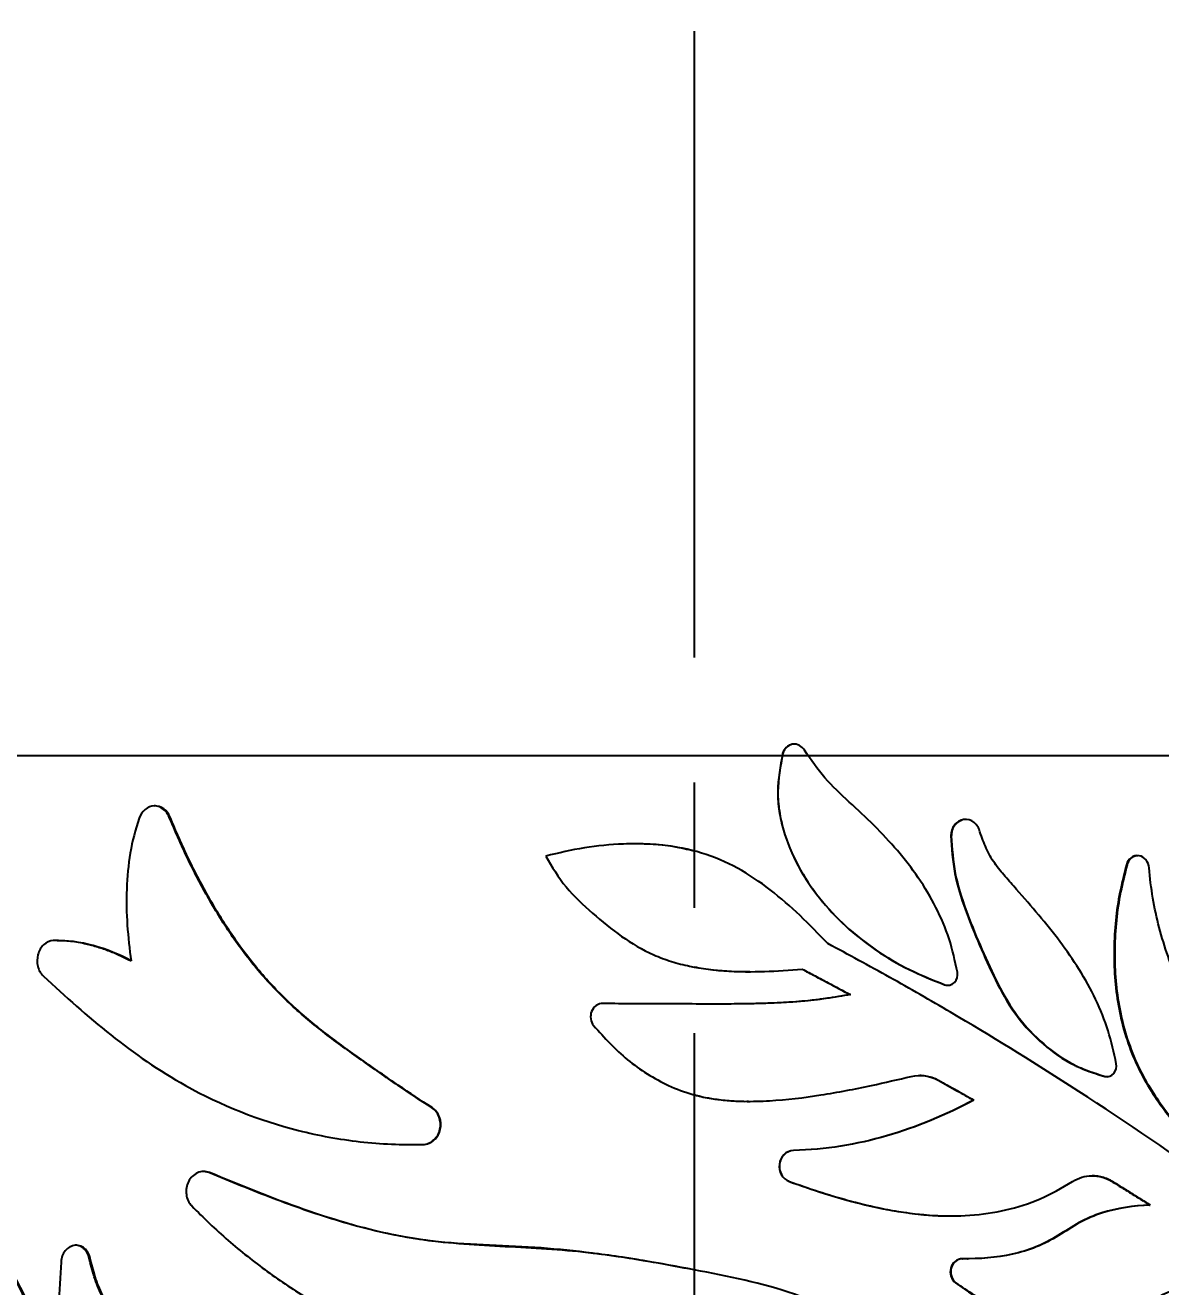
# Model space of a CAD drawing. Header units: millimetres. Extents: x -54 to 586, y 8 to 412.
# Drawn here: x 63.84 to 86.87, y 200.6 to 226.18 of the extents above; entities that cross this region are included whole.
import ezdxf

# ---------------------------------------------------------------- set-up
doc = ezdxf.new("R2010")
doc.units = ezdxf.units.MM
doc.linetypes.add('CENTERX2', pattern=[20.32, 12.7, -2.54, 2.54, -2.54])
doc.layers.add('CENTERLINE', color=4, linetype='CENTERX2')
doc.layers.add('DIMENSIONS', color=2, linetype='Continuous')
doc.layers.add('OUTLINE', color=7, linetype='Continuous', lineweight=25)
doc.styles.add('SLDTEXTSTYLE0', font='TXT', dxfattribs={"width": 0.75})
doc.dimstyles.new('SLDDIMSTYLE0', dxfattribs={"dimtxt": 3.5, "dimasz": 2, "dimexe": 0, "dimexo": 0.0625, "dimgap": 0.875, "dimtad": 1, "dimrnd": 1e-09, "dimzin": 12, "dimdsep": 46, "dimtxsty": 'SLDTEXTSTYLE0', "dimsah": 1, "dimcen": 0.09, "dimadec": 0, "dimazin": 3, "dimtfac": 1, "dimtofl": 0, "dimtmove": 0, "dimatfit": 3, "dimfxl": 0, "dimfrac": 2, "dimtolj": 1, "dimtzin": 12, "dimarcsym": 0})

# ---------------------------------------------------------------- blocks, each defined once
blk = doc.blocks.new('_D_16')
at = {"layer": 'DIMENSIONS'}
for p, q in [((45.91, 212.319), (45.91, 213.376)), ((108.91, 212.319), (108.91, 213.376)), ((45.91, 211.376), (108.91, 211.376)), ((108.91, 211.376), (128.949, 211.376))]:
    blk.add_line(p, q, dxfattribs=at)
for points in [[(45.91, 211.376), (47.91, 210.876), (47.91, 211.876)], [(108.91, 211.376), (106.91, 211.876), (106.91, 210.876)]]:
    blk.add_solid(points, dxfattribs=at)
at = {"layer": 'DIMENSIONS', "char_height": 3.5, "attachment_point": 1, "style": 'SLDTEXTSTYLE0'}
for s, insert in [('%%c', (118.498, 215.888)), ('63', (123.776, 215.941))]:
    blk.add_mtext(s, dxfattribs=dict(at, insert=insert))

msp = doc.modelspace()

# ---------------------------------------------------------------- linework, layer by layer
at = {"layer": 'CENTERLINE'}
msp.add_line((77.40982, 388.62415), (77.40982, 149.81949), dxfattribs=at)
at = {"layer": 'OUTLINE'}
for p, q in [((79.20101, 211.41242), (79.20385, 211.41242)), ((82.61431, 209.74841), (82.62257, 209.74841)), ((86.1748, 209.16008), (86.1887, 209.16008)), ((65.98903, 207.20793), (65.97094, 207.20793)), ((82.48439, 206.72489), (82.49243, 206.72489)), ((82.49243, 206.72489), (82.55366, 206.71409)), ((80.57224, 206.52515), (80.57725, 206.52515)), ((77.92724, 206.33466), (77.92807, 206.33466)), ((81.99038, 204.88811), (81.98213, 204.88811)), ((85.73497, 204.86551), (85.74813, 204.86551)), ((85.74813, 204.86551), (85.80021, 204.863)), ((83.07178, 204.38717), (83.08072, 204.38717)), ((67.56387, 202.9167), (67.46223, 202.93873)), ((85.49486, 202.85384), (85.48196, 202.85384)), ((79.33559, 202.73655), (79.33862, 202.73655)), ((86.64303, 202.25967), (86.65754, 202.25967)), ((65.16236, 201.14452), (65.14315, 201.14452)), ((82.84844, 201.16974), (82.85697, 201.16974)), ((82.94994, 201.16926), (82.95888, 201.16926)), ((82.70634, 200.68098), (82.71464, 200.68098))]:
    msp.add_line(p, q, dxfattribs=at)
for points, knots in [([(79.6439, 211.47915), (79.61925, 211.52121), (79.58376, 211.55632), (79.49864, 211.60071), (79.44821, 211.60935), (79.35312, 211.59399), (79.30807, 211.57018), (79.239, 211.50255), (79.21439, 211.45935), (79.20101, 211.41243)], [0, 0, 0, 0, 0.25, 0.25, 0.5, 0.5, 0.75, 0.75, 1, 1, 1, 1]), ([(79.4391, 211.60366), (79.43742, 211.60395), (79.41085, 211.60847), (79.35792, 211.592), (79.29065, 211.5548), (79.23434, 211.49281), (79.21435, 211.44009), (79.20385, 211.41242)], [0, 0, 0, 0, 0.01573531, 0.24893886, 0.48296829, 0.72862888, 1, 1, 1, 1]), ([(79.20101, 211.41243), (79.15378, 211.15515), (79.1065, 210.89788), (79.10114, 210.5071), (79.11146, 210.37484), (79.15155, 210.11426), (79.18088, 209.98703), (79.28969, 209.61215), (79.38958, 209.37065), (79.63885, 208.9062), (79.78433, 208.69011), (80.10789, 208.28327), (80.28678, 208.09181), (80.67341, 207.7371), (80.87817, 207.57626), (81.30734, 207.28321), (81.53212, 207.14999), (82.0005, 206.91806), (82.24261, 206.82142), (82.48439, 206.72489)], [0, 0, 0, 0, 0.125, 0.125, 0.1875, 0.1875, 0.25, 0.25, 0.375, 0.375, 0.5, 0.5, 0.625, 0.625, 0.75, 0.75, 0.875, 0.875, 1, 1, 1, 1]), ([(79.20385, 211.41243), (79.15652, 211.15501), (79.10913, 210.89759), (79.10385, 210.50658), (79.11422, 210.37423), (79.15446, 210.11352), (79.18389, 209.98622), (79.29303, 209.61118), (79.39322, 209.36953), (79.64307, 208.9051), (79.78886, 208.68904), (80.11306, 208.28227), (80.29232, 208.09083), (80.67951, 207.73634), (80.88454, 207.5756), (81.31427, 207.28275), (81.53936, 207.1496), (82.00816, 206.9179), (82.25045, 206.82135), (82.49243, 206.72489)], [0, 0, 0, 0, 0.125, 0.125, 0.1875, 0.1875, 0.25, 0.25, 0.375, 0.375, 0.5, 0.5, 0.625, 0.625, 0.75, 0.75, 0.875, 0.875, 1, 1, 1, 1]), ([(82.74613, 206.97811), (82.6977, 207.20672), (82.64912, 207.43526), (82.50691, 207.87522), (82.41512, 208.08734), (82.20429, 208.50124), (82.08333, 208.70377), (81.82049, 209.08712), (81.67847, 209.26949), (81.22882, 209.79601), (80.89524, 210.11755), (80.38016, 210.58758), (80.2097, 210.74543), (79.91004, 211.09751), (79.77704, 211.28838), (79.6439, 211.47915)], [0, 0, 0, 0, 0.125, 0.125, 0.25, 0.25, 0.375, 0.375, 0.5, 0.5, 0.75, 0.75, 0.875, 0.875, 1, 1, 1, 1]), ([(66.77541, 210.1269), (66.74791, 210.19351), (66.70395, 210.25145), (66.59268, 210.33232), (66.5241, 210.35467), (66.38912, 210.34951), (66.32235, 210.32218), (66.21576, 210.23288), (66.1754, 210.17217), (66.15083, 210.10411)], [0, 0, 0, 0, 0.25, 0.25, 0.5, 0.5, 0.75, 0.75, 1, 1, 1, 1]), ([(66.75853, 210.1269), (66.73819, 210.16598), (66.69745, 210.24424), (66.59628, 210.32042), (66.50827, 210.35533), (66.46027, 210.34961), (66.45095, 210.34849)], [0, 0, 0, 0, 0.31603411, 0.63286398, 0.92868402, 1, 1, 1, 1]), ([(66.15083, 210.10411), (65.98834, 209.64409), (65.91467, 209.15583), (65.8788, 208.17709), (65.91606, 207.68983), (65.98903, 207.20793)], [0, 0, 0, 0, 0.5, 0.5, 1, 1, 1, 1]), ([(71.3969, 204.68688), (71.14584, 204.8579), (70.89777, 205.03166), (70.40356, 205.37974), (70.15913, 205.55617), (69.68337, 205.92361), (69.45219, 206.11481), (69.01096, 206.52235), (68.80123, 206.73909), (68.40545, 207.20161), (68.21883, 207.44671), (67.8727, 207.94898), (67.71194, 208.20767), (67.40926, 208.73683), (67.26723, 209.00722), (67.00197, 209.56003), (66.88009, 209.84331), (66.75853, 210.1269)], [0, 0, 0, 0, 0.125, 0.125, 0.25, 0.25, 0.375, 0.375, 0.5, 0.5, 0.625, 0.625, 0.75, 0.75, 0.875, 0.875, 1, 1, 1, 1]), ([(71.41125, 204.68356), (71.16025, 204.85474), (70.91228, 205.0287), (70.41823, 205.37716), (70.17387, 205.55374), (69.69823, 205.92147), (69.4671, 206.11279), (69.026, 206.52058), (68.81634, 206.73745), (68.42076, 207.20024), (68.23426, 207.44549), (67.8884, 207.94804), (67.72778, 208.20685), (67.4254, 208.73627), (67.28351, 209.00679), (67.01855, 209.55982), (66.89682, 209.84321), (66.77541, 210.1269)], [0, 0, 0, 0, 0.125, 0.125, 0.25, 0.25, 0.375, 0.375, 0.5, 0.5, 0.625, 0.625, 0.75, 0.75, 0.875, 0.875, 1, 1, 1, 1]), ([(83.20143, 209.82542), (83.1841, 209.90012), (83.14457, 209.96835), (83.02605, 210.06273), (82.94883, 210.08547), (82.79971, 210.06439), (82.73124, 210.02125), (82.63943, 209.90147), (82.61536, 209.82516), (82.61431, 209.74841)], [0, 0, 0, 0, 0.25, 0.25, 0.5, 0.5, 0.75, 0.75, 1, 1, 1, 1]), ([(82.92048, 210.07425), (82.91228, 210.07526), (82.87353, 210.08), (82.80446, 210.05555), (82.72444, 210.0035), (82.662, 209.92231), (82.62825, 209.83301), (82.62419, 209.77263), (82.62257, 209.74841)], [0, 0, 0, 0, 0.05070339, 0.23951655, 0.43069674, 0.63377166, 0.85312115, 1, 1, 1, 1]), ([(85.96758, 205.1243), (85.91971, 205.34984), (85.87167, 205.5753), (85.7344, 206.01164), (85.64731, 206.22329), (85.44946, 206.63824), (85.33766, 206.84069), (85.09459, 207.22928), (84.96327, 207.41683), (84.55003, 207.9663), (84.24799, 208.31363), (83.86925, 208.74687), (83.79307, 208.83321), (83.64162, 209.00663), (83.56799, 209.09494), (83.43622, 209.28329), (83.38039, 209.38504), (83.28426, 209.60025), (83.24282, 209.71282), (83.20143, 209.82542)], [0, 0, 0, 0, 0.125, 0.125, 0.25, 0.25, 0.375, 0.375, 0.5, 0.5, 0.75, 0.75, 0.8125, 0.8125, 0.875, 0.875, 0.9375, 0.9375, 1, 1, 1, 1]), ([(80.11757, 207.55929), (79.93271, 207.75136), (79.74777, 207.9434), (79.36186, 208.31027), (79.16133, 208.48558), (78.5268, 208.97623), (78.0706, 209.24172), (77.30066, 209.47399), (77.0371, 209.52464), (76.50886, 209.58192), (76.24176, 209.58894), (75.70658, 209.56847), (75.44157, 209.54234), (74.91675, 209.45785), (74.6573, 209.39702), (74.39811, 209.33584)], [0, 0, 0, 0, 0.125, 0.125, 0.25, 0.25, 0.5, 0.5, 0.625, 0.625, 0.75, 0.75, 0.875, 0.875, 1, 1, 1, 1]), ([(77.40393, 209.43592), (77.26943, 209.46773), (76.97727, 209.53684), (76.51741, 209.58234), (76.19514, 209.58121), (76.03466, 209.58065)], [0, 0, 0, 0, 0.29987862, 0.65137837, 1, 1, 1, 1]), ([(82.61431, 209.74841), (82.62949, 209.4911), (82.64575, 209.23401), (82.74413, 208.73315), (82.82189, 208.48851), (82.99597, 208.00299), (83.09346, 207.76429), (83.29788, 207.29179), (83.40375, 207.05719), (83.63164, 206.59533), (83.75887, 206.36958), (84.05384, 205.95357), (84.22281, 205.76197), (84.60253, 205.41601), (84.8052, 205.26354), (85.13822, 205.0817), (85.25563, 205.03034), (85.49354, 204.94165), (85.61435, 204.90361), (85.73497, 204.86551)], [0, 0, 0, 0, 0.125, 0.125, 0.25, 0.25, 0.375, 0.375, 0.5, 0.5, 0.625, 0.625, 0.75, 0.75, 0.875, 0.875, 0.9375, 0.9375, 1, 1, 1, 1]), ([(82.62257, 209.74841), (82.63778, 209.49097), (82.65408, 209.23373), (82.75272, 208.73267), (82.83065, 208.48794), (83.00511, 208.00225), (83.1028, 207.76349), (83.30763, 207.29087), (83.4137, 207.0562), (83.64207, 206.59426), (83.76956, 206.36854), (84.0651, 205.95266), (84.2344, 205.76112), (84.61467, 205.41542), (84.81759, 205.26309), (85.15094, 205.08146), (85.26845, 205.03017), (85.50654, 204.94158), (85.62743, 204.90358), (85.74813, 204.86551)], [0, 0, 0, 0, 0.125, 0.125, 0.25, 0.25, 0.375, 0.375, 0.5, 0.5, 0.625, 0.625, 0.75, 0.75, 0.875, 0.875, 0.9375, 0.9375, 1, 1, 1, 1]), ([(74.39811, 209.33584), (74.52481, 209.11811), (74.65202, 208.90078), (74.96865, 208.51516), (75.15591, 208.3439), (75.72491, 207.84487), (76.12092, 207.53694), (76.70309, 207.28209), (76.82448, 207.23697), (77.06847, 207.16063), (77.19152, 207.12902), (77.56334, 207.05089), (77.81471, 207.0205), (78.32206, 206.98854), (78.57849, 206.98704), (79.08834, 207.00388), (79.34262, 207.02301), (79.59673, 207.04224)], [0, 0, 0, 0, 0.125, 0.125, 0.25, 0.25, 0.5, 0.5, 0.5625, 0.5625, 0.625, 0.625, 0.75, 0.75, 0.875, 0.875, 1, 1, 1, 1]), ([(86.63466, 209.09633), (86.62959, 209.1551), (86.60883, 209.21184), (86.53654, 209.30135), (86.48514, 209.33343), (86.3742, 209.35053), (86.31606, 209.33534), (86.22381, 209.26703), (86.19156, 209.21639), (86.1748, 209.16008)], [0, 0, 0, 0, 0.25, 0.25, 0.5, 0.5, 0.75, 0.75, 1, 1, 1, 1]), ([(86.41204, 209.34262), (86.39122, 209.34149), (86.34586, 209.33902), (86.28174, 209.30412), (86.22595, 209.24796), (86.19948, 209.19474), (86.18991, 209.16396), (86.1887, 209.16008)], [0, 0, 0, 0, 0.20376733, 0.44373776, 0.69369624, 0.96135708, 1, 1, 1, 1]), ([(86.1748, 209.16008), (86.12838, 208.97343), (86.08197, 208.7868), (86.00553, 208.41125), (85.97616, 208.22223), (85.93742, 207.84139), (85.92681, 207.64975), (85.92082, 207.26436), (85.92606, 207.0698), (85.96907, 206.49281), (86.03366, 206.11445), (86.19796, 205.55872), (86.26464, 205.37516), (86.42013, 205.02128), (86.50916, 204.8499), (86.60842, 204.68356)], [0, 0, 0, 0, 0.125, 0.125, 0.25, 0.25, 0.375, 0.375, 0.5, 0.5, 0.75, 0.75, 0.875, 0.875, 1, 1, 1, 1]), ([(86.1887, 209.16008), (86.14225, 208.97359), (86.0958, 208.78712), (86.01928, 208.41188), (85.98986, 208.22302), (85.95102, 207.84249), (85.94037, 207.651), (85.93429, 207.2659), (85.93948, 207.07148), (85.98235, 206.4949), (86.04684, 206.1168), (86.21093, 205.56146), (86.27754, 205.37802), (86.43286, 205.02438), (86.52179, 204.8531), (86.62097, 204.68688)], [0, 0, 0, 0, 0.125, 0.125, 0.25, 0.25, 0.375, 0.375, 0.5, 0.5, 0.75, 0.75, 0.875, 0.875, 1, 1, 1, 1]), ([(88.57718, 204.72303), (88.30156, 205.01756), (88.05357, 205.33426), (87.60917, 206.00797), (87.41147, 206.36833), (87.07892, 207.11052), (86.94322, 207.49231), (86.73714, 208.27853), (86.66667, 208.68562), (86.63466, 209.09633)], [0, 0, 0, 0, 0.25, 0.25, 0.5, 0.5, 0.75, 0.75, 1, 1, 1, 1]), ([(64.41094, 207.62059), (64.33778, 207.61796), (64.26741, 207.58682), (64.15573, 207.48226), (64.11624, 207.412), (64.07571, 207.25759), (64.07503, 207.17551), (64.1123, 207.0239), (64.15102, 206.95383), (64.2058, 206.90215)], [0, 0, 0, 0, 0.25, 0.25, 0.5, 0.5, 0.75, 0.75, 1, 1, 1, 1]), ([(65.97094, 207.20793), (65.89662, 207.24621), (65.74771, 207.32294), (65.51718, 207.41865), (65.28173, 207.49886), (65.01606, 207.5671), (64.72392, 207.61673), (64.51179, 207.6189), (64.40802, 207.61996)], [0, 0, 0, 0, 0.15111282, 0.3028151, 0.45394589, 0.6058015, 0.8071547, 1, 1, 1, 1]), ([(65.98903, 207.20793), (65.7423, 207.34081), (65.48429, 207.44688), (64.9539, 207.59091), (64.6829, 207.62849), (64.41094, 207.62059)], [0, 0, 0, 0, 0.5, 0.5, 1, 1, 1, 1]), ([(85.02228, 204.68356), (84.22931, 205.1929), (83.42481, 205.68806), (82.1992, 206.40766), (81.7875, 206.64363), (80.95758, 207.10764), (80.5386, 207.33436), (80.11757, 207.55929)], [0, 0, 0, 0, 0.5, 0.5, 0.75, 0.75, 1, 1, 1, 1]), ([(77.41209, 207.08898), (77.47224, 207.07659), (77.66863, 207.03613), (78.00703, 207.00716), (78.32175, 206.98778), (78.49754, 206.99256), (78.53489, 206.99357)], [0, 0, 0, 0, 0.16306272, 0.5324774, 0.90066078, 1, 1, 1, 1]), ([(79.59673, 207.04224), (79.68402, 206.99599), (79.77129, 206.94974), (79.85855, 206.9035), (79.9458, 206.85726), (80.03305, 206.81102), (80.12027, 206.76479), (80.27098, 206.6849), (80.42165, 206.60502), (80.57224, 206.52516)], [0, 0, 0, 0, 0.00029659929, 0.00029659929, 0.00029659929, 0.00059319858, 0.00059319858, 0.00059319858, 0.00110570161, 0.00110570161, 0.00110570161, 0.00110570161]), ([(79.60019, 207.04224), (79.68751, 206.99605), (79.77481, 206.94986), (79.8621, 206.90367), (79.94939, 206.85749), (80.03666, 206.81131), (80.12391, 206.76513), (80.27508, 206.68513), (80.4262, 206.60513), (80.57725, 206.52516)], [0, 0, 0, 0, 0.00029659929, 0.00029659929, 0.00029659929, 0.00059319857, 0.00059319857, 0.00059319857, 0.00110706953, 0.00110706953, 0.00110706953, 0.00110706953]), ([(82.48439, 206.72489), (82.51924, 206.71246), (82.55691, 206.7104), (82.62758, 206.72767), (82.66039, 206.74721), (82.73645, 206.82587), (82.75765, 206.90448), (82.74613, 206.97811)], [0, 0, 0, 0, 0.25, 0.25, 0.5, 0.5, 1, 1, 1, 1]), ([(64.2058, 206.90215), (64.65008, 206.49131), (65.10075, 206.08472), (66.05004, 205.33011), (66.54909, 204.98268), (67.08745, 204.68356)], [0, 0, 0, 0, 0.5, 0.5, 1, 1, 1, 1]), ([(80.57224, 206.52516), (80.36672, 206.49066), (80.16101, 206.45618), (79.74716, 206.40183), (79.53862, 206.38345), (78.91223, 206.34478), (78.49312, 206.33637), (77.65453, 206.33335), (77.23502, 206.337), (76.60613, 206.33544), (76.39658, 206.3347), (75.97765, 206.3385), (75.76828, 206.34249), (75.55897, 206.34647)], [0, 0, 0, 0, 0.125, 0.125, 0.25, 0.25, 0.5, 0.5, 0.75, 0.75, 0.875, 0.875, 1, 1, 1, 1]), ([(80.57725, 206.52515), (80.4135, 206.49803), (80.08607, 206.44379), (79.59048, 206.38452), (79.09172, 206.35489), (78.59208, 206.33967), (78.20404, 206.33474), (77.98272, 206.33477), (77.92806, 206.33478)], [0, 0, 0, 0, 0.18774788, 0.3754149, 0.56314807, 0.75091393, 0.93848633, 1, 1, 1, 1]), ([(75.55897, 206.34647), (75.50795, 206.34735), (75.45809, 206.33121), (75.37543, 206.2719), (75.34402, 206.22976), (75.28841, 206.08866), (75.30415, 205.97581), (75.36766, 205.89632)], [0, 0, 0, 0, 0.25, 0.25, 0.5, 0.5, 1, 1, 1, 1]), ([(75.36766, 205.89632), (75.58578, 205.65286), (75.80534, 205.41095), (76.30795, 204.99982), (76.5887, 204.8227), (76.88935, 204.68356)], [0, 0, 0, 0, 0.5, 0.5, 1, 1, 1, 1]), ([(81.97193, 204.88767), (81.9727, 204.88776), (82.01488, 204.893), (82.10104, 204.88121), (82.23309, 204.85354), (82.31707, 204.81232), (82.36213, 204.7902)], [0, 0, 0, 0, 0.00574496, 0.31455669, 0.63227344, 1, 1, 1, 1]), ([(85.73497, 204.86551), (85.80198, 204.8506), (85.8733, 204.87645), (85.96155, 204.98102), (85.97866, 205.05456), (85.96758, 205.1243)], [0, 0, 0, 0, 0.5, 0.5, 1, 1, 1, 1]), ([(77.40436, 183.92261), (77.39173, 183.93722), (77.0865, 184.29014), (76.46408, 184.95822), (75.53981, 185.9262), (74.53124, 186.93006), (73.44411, 187.97278), (72.2837, 189.05735), (71.12039, 190.12926), (69.96166, 191.19391), (68.81695, 192.25975), (67.68603, 193.32525), (66.56094, 194.38023), (65.44381, 195.42399), (64.33481, 196.45301), (63.24742, 197.45124), (62.18342, 198.41944), (61.14614, 199.36061), (60.12346, 200.28545), (59.11156, 201.19886), (58.11243, 202.0997), (57.12898, 202.98555), (56.16719, 203.85146), (55.54852, 204.40848), (55.2393, 204.68689)], [0, 0, 0, 0, 0.001778, 0.04294951, 0.08410389, 0.12521492, 0.17440964, 0.22363326, 0.27286984, 0.32209817, 0.37129722, 0.42050971, 0.4697558, 0.51900867, 0.56824613, 0.61745114, 0.66481605, 0.71220548, 0.75959224, 0.80695424, 0.85520189, 0.90348147, 0.95175734, 1, 1, 1, 1]), ([(79.90253, 180.84738), (79.67586, 181.15516), (79.44807, 181.4618), (78.98004, 182.06385), (78.74198, 182.36117), (78.01616, 183.24236), (77.51675, 183.81549), (76.49329, 184.9384), (75.96911, 185.48806), (74.90207, 186.56905), (74.35845, 187.10063), (72.71653, 188.66981), (71.60524, 189.68343), (69.41032, 191.70997), (68.33174, 192.7321), (66.20077, 194.74369), (65.14308, 195.72955), (63.56972, 197.17582), (63.04708, 197.65351), (62.01457, 198.59463), (61.50411, 199.05843), (59.99145, 200.43009), (59.00806, 201.3185), (57.09824, 203.04227), (56.17166, 203.8775), (55.27794, 204.68356)], [0, 0, 0, 0, 0.03125, 0.03125, 0.0625, 0.0625, 0.125, 0.125, 0.1875, 0.1875, 0.25, 0.25, 0.375, 0.375, 0.5, 0.5, 0.625, 0.625, 0.6875, 0.6875, 0.75, 0.75, 0.875, 0.875, 1, 1, 1, 1]), ([(67.08745, 204.68356), (67.81129, 204.2814), (68.57541, 203.97508), (69.78848, 203.66883), (70.20677, 203.59228), (70.84038, 203.5195), (71.05259, 203.5024), (71.47931, 203.48581), (71.69381, 203.48633), (71.90876, 203.48669)], [0, 0, 0, 0, 0.5, 0.5, 0.75, 0.75, 0.875, 0.875, 1, 1, 1, 1]), ([(76.88935, 204.68356), (77.20923, 204.53553), (77.54346, 204.4446), (78.06221, 204.37728), (78.23831, 204.36566), (78.58778, 204.35933), (78.76208, 204.36448), (79.28413, 204.39577), (79.63169, 204.43719), (80.32031, 204.54403), (80.66176, 204.61023), (81.00136, 204.68356)], [0, 0, 0, 0, 0.25, 0.25, 0.375, 0.375, 0.5, 0.5, 0.75, 0.75, 1, 1, 1, 1]), ([(82.54502, 204.68356), (82.60904, 204.64771), (82.67302, 204.61181), (82.73696, 204.57589), (82.8487, 204.51309), (82.96032, 204.45018), (83.07178, 204.38716)], [0, 0, 0, 0, 0.000221476938, 0.000221476938, 0.000221476938, 0.000608583362, 0.000608583362, 0.000608583362, 0.000608583362]), ([(82.5472, 204.68688), (82.61125, 204.65107), (82.67525, 204.61522), (82.73921, 204.57934), (82.85319, 204.5154), (82.96703, 204.45134), (83.08072, 204.38716)], [0, 0, 0, 0, 0.000221476937, 0.000221476937, 0.000221476937, 0.00061615561, 0.00061615561, 0.00061615561, 0.00061615561]), ([(103.61369, 186.51293), (103.48871, 186.74643), (103.36252, 186.97974), (103.10312, 187.43836), (102.97029, 187.66437), (102.56369, 188.33512), (102.28142, 188.77193), (101.40102, 190.05502), (100.76952, 190.87454), (99.42341, 192.46639), (98.70935, 193.23748), (97.59818, 194.37724), (97.22071, 194.75457), (96.45519, 195.51006), (96.0672, 195.88826), (94.88686, 197.02324), (94.07574, 197.78037), (92.40295, 199.25177), (91.54085, 199.96881), (88.87883, 202.07058), (87.00594, 203.40942), (85.02228, 204.68356)], [0, 0, 0, 0, 0.03125, 0.03125, 0.0625, 0.0625, 0.125, 0.125, 0.25, 0.25, 0.375, 0.375, 0.4375, 0.4375, 0.5, 0.5, 0.625, 0.625, 0.75, 0.75, 1, 1, 1, 1]), ([(86.60842, 204.68356), (86.78886, 204.38118), (86.99605, 204.1042), (87.4494, 203.58807), (87.69617, 203.34865), (88.21852, 202.90217), (88.49022, 202.69874), (88.90911, 202.41642), (89.05095, 202.32666), (89.33938, 202.15656), (89.48565, 202.07567), (89.63156, 201.99478)], [0, 0, 0, 0, 0.25, 0.25, 0.5, 0.5, 0.75, 0.75, 0.875, 0.875, 1, 1, 1, 1]), ([(86.62097, 204.68689), (86.7105, 204.54614), (86.88959, 204.26461), (87.20658, 203.87307), (87.55257, 203.50387), (87.93075, 203.15519), (88.3328, 202.82996), (88.7566, 202.52471), (89.18771, 202.25365), (89.47932, 202.09084), (89.62003, 202.01228)], [0, 0, 0, 0, 0.12061426, 0.24126945, 0.36560701, 0.48997059, 0.6187184, 0.74748462, 0.87816004, 1, 1, 1, 1]), ([(77.41152, 204.4959), (77.4319, 204.4896), (77.55596, 204.45126), (77.7919, 204.41055), (78.12671, 204.37207), (78.3674, 204.35915), (78.49915, 204.36226), (78.51082, 204.36253)], [0, 0, 0, 0, 0.057611524, 0.350651357, 0.643808217, 0.968464639, 1, 1, 1, 1]), ([(83.07178, 204.38716), (82.51384, 204.08578), (81.92474, 203.83889), (80.69564, 203.4852), (80.06586, 203.3807), (79.42096, 203.365)], [0, 0, 0, 0, 0.5, 0.5, 1, 1, 1, 1]), ([(83.08072, 204.38716), (82.52178, 204.08572), (81.93169, 203.83883), (80.70064, 203.48516), (80.06995, 203.3807), (79.42413, 203.365)], [0, 0, 0, 0, 0.5, 0.5, 1, 1, 1, 1]), ([(71.9001, 203.48669), (71.9836, 203.48932), (72.06426, 203.52311), (72.18867, 203.63615), (72.23123, 203.71281), (72.26812, 203.8771), (72.26268, 203.96339), (72.20442, 204.12009), (72.15146, 204.18839), (72.08135, 204.23369)], [0, 0, 0, 0, 0.25, 0.25, 0.5, 0.5, 0.75, 0.75, 1, 1, 1, 1]), ([(71.90876, 203.48669), (71.99222, 203.48932), (72.07282, 203.5232), (72.19701, 203.63631), (72.23945, 203.71299), (72.27621, 203.87718), (72.27078, 203.96341), (72.21263, 204.12006), (72.15978, 204.18836), (72.08974, 204.23369)], [0, 0, 0, 0, 0.25, 0.25, 0.5, 0.5, 0.75, 0.75, 1, 1, 1, 1]), ([(79.42096, 203.365), (79.3477, 203.36309), (79.27756, 203.33086), (79.17566, 203.22815), (79.14352, 203.15844), (79.12578, 203.01515), (79.13966, 202.9399), (79.20996, 202.8133), (79.2669, 202.76231), (79.33559, 202.73654)], [0, 0, 0, 0, 0.25, 0.25, 0.5, 0.5, 0.75, 0.75, 1, 1, 1, 1]), ([(79.42413, 203.365), (79.35082, 203.36309), (79.28062, 203.33093), (79.17852, 203.22827), (79.14628, 203.15855), (79.12847, 203.01517), (79.14238, 202.93988), (79.21284, 202.81324), (79.26988, 202.76229), (79.33862, 202.73654)], [0, 0, 0, 0, 0.25, 0.25, 0.5, 0.5, 0.75, 0.75, 1, 1, 1, 1]), ([(64.28059, 197.8512), (64.28065, 198.09838), (64.28034, 198.34551), (64.24174, 198.83353), (64.20601, 199.07484), (64.10774, 199.55298), (64.04406, 199.79085), (63.8872, 200.24432), (63.7918, 200.46047), (63.57076, 200.87354), (63.44628, 201.07116), (63.1953, 201.46443), (63.07119, 201.66183), (62.85846, 202.07541), (62.76644, 202.28979), (62.60754, 202.73208), (62.53974, 202.9595), (62.47215, 203.18694)], [0, 0, 0, 0, 0.125, 0.125, 0.25, 0.25, 0.375, 0.375, 0.5, 0.5, 0.625, 0.625, 0.75, 0.75, 0.875, 0.875, 1, 1, 1, 1]), ([(64.30101, 197.8512), (64.30107, 198.09832), (64.30078, 198.34539), (64.26229, 198.83331), (64.22664, 199.07457), (64.12857, 199.55265), (64.06503, 199.79049), (63.90847, 200.24397), (63.81325, 200.46016), (63.59255, 200.87331), (63.46825, 201.07099), (63.21762, 201.46436), (63.09367, 201.66182), (62.88126, 202.07547), (62.78939, 202.28986), (62.63077, 202.73214), (62.5631, 202.95953), (62.49564, 203.18694)], [0, 0, 0, 0, 0.125, 0.125, 0.25, 0.25, 0.375, 0.375, 0.5, 0.5, 0.625, 0.625, 0.75, 0.75, 0.875, 0.875, 1, 1, 1, 1]), ([(67.57934, 202.9167), (67.50036, 202.949), (67.41025, 202.94746), (67.25389, 202.87766), (67.18878, 202.81092), (67.11019, 202.65292), (67.09513, 202.56022), (67.11741, 202.38602), (67.15498, 202.30286), (67.2146, 202.24048)], [0, 0, 0, 0, 0.25, 0.25, 0.5, 0.5, 0.75, 0.75, 1, 1, 1, 1]), ([(77.40929, 200.94243), (77.13381, 200.99487), (76.48749, 201.1179), (75.55954, 201.26415), (74.62447, 201.35742), (73.78278, 201.4027), (72.94372, 201.44693), (72.16079, 201.51035), (71.43855, 201.6213), (70.7779, 201.76921), (70.12829, 201.95159), (69.49044, 202.1615), (68.85124, 202.39627), (68.20928, 202.6502), (67.77901, 202.82787), (67.56387, 202.9167)], [0, 0, 0, 0, 0.08177395, 0.19185583, 0.27414262, 0.35652725, 0.43892291, 0.52122479, 0.58829866, 0.65550549, 0.72285513, 0.79024135, 0.8574662, 0.92873146, 1, 1, 1, 1]), ([(83.15499, 198.06191), (82.62176, 198.50876), (82.08444, 198.95105), (81.23196, 199.54685), (80.94011, 199.73429), (80.33373, 200.07597), (80.01673, 200.23075), (79.03121, 200.6161), (78.34938, 200.76029), (76.98189, 201.02991), (76.29571, 201.15299), (75.25749, 201.2961), (74.91054, 201.33672), (74.21554, 201.39766), (73.86692, 201.41623), (73.17063, 201.44736), (72.82314, 201.46081), (72.13552, 201.51783), (71.79561, 201.56261), (70.7885, 201.7518), (70.13276, 201.94467), (68.84041, 202.39717), (68.2052, 202.65725), (67.57934, 202.9167)], [0, 0, 0, 0, 0.125, 0.125, 0.1875, 0.1875, 0.25, 0.25, 0.375, 0.375, 0.5, 0.5, 0.5625, 0.5625, 0.625, 0.625, 0.6875, 0.6875, 0.75, 0.75, 0.875, 0.875, 1, 1, 1, 1]), ([(85.08087, 202.7332), (85.19873, 202.80986), (85.33539, 202.85216), (85.61166, 202.85542), (85.75097, 202.81604), (85.87215, 202.74199)], [0, 0, 0, 0, 0.5, 0.5, 1, 1, 1, 1]), ([(85.45342, 202.85233), (85.45431, 202.85246), (85.49769, 202.85857), (85.58457, 202.85059), (85.70933, 202.82534), (85.80964, 202.78563), (85.86599, 202.7532), (85.88547, 202.74199)], [0, 0, 0, 0, 0.00600747, 0.29221969, 0.57216662, 0.85216335, 1, 1, 1, 1]), ([(79.33559, 202.73654), (79.5733, 202.65236), (79.81086, 202.56832), (80.29031, 202.41643), (80.53196, 202.34777), (81.26338, 202.16625), (81.75877, 202.07984), (82.50163, 202.03447), (82.75015, 202.03317), (83.24791, 202.0681), (83.49125, 202.10469), (83.96723, 202.21513), (84.20034, 202.28712), (84.65254, 202.48202), (84.86794, 202.60788), (85.08087, 202.7332)], [0, 0, 0, 0, 0.125, 0.125, 0.25, 0.25, 0.5, 0.5, 0.625, 0.625, 0.75, 0.75, 0.875, 0.875, 1, 1, 1, 1]), ([(79.33862, 202.73655), (79.53561, 202.668), (79.92963, 202.53089), (80.5275, 202.34886), (81.08404, 202.2116), (81.59711, 202.11686), (82.06359, 202.06103), (82.41085, 202.03423), (82.60081, 202.04008), (82.63517, 202.04114)], [0, 0, 0, 0, 0.18393149, 0.3678987, 0.55164614, 0.69069438, 0.83006828, 0.96926405, 1, 1, 1, 1]), ([(85.87215, 202.74199), (85.94228, 202.69882), (86.01228, 202.65554), (86.08217, 202.61215), (86.15205, 202.56876), (86.22181, 202.52525), (86.29145, 202.48162), (86.40901, 202.40798), (86.52621, 202.334), (86.64303, 202.25967)], [0, 0, 0, 0, 0.000251859745, 0.000251859745, 0.000251859745, 0.000503719508, 0.000503719508, 0.000503719508, 0.000928880241, 0.000928880241, 0.000928880241, 0.000928880241]), ([(85.88547, 202.74199), (85.95562, 202.69887), (86.02565, 202.65564), (86.09556, 202.6123), (86.16548, 202.56896), (86.23527, 202.5255), (86.30494, 202.48192), (86.42284, 202.40818), (86.54038, 202.3341), (86.65754, 202.25967)], [0, 0, 0, 0, 0.000251859743, 0.000251859743, 0.000251859743, 0.000503719503, 0.000503719503, 0.000503719503, 0.000929945606, 0.000929945606, 0.000929945606, 0.000929945606]), ([(67.2146, 202.24048), (67.45485, 202.00021), (67.69803, 201.76279), (68.20948, 201.32121), (68.47402, 201.1116), (69.02072, 200.71417), (69.30291, 200.5264), (69.88511, 200.17235), (70.18609, 200.0056), (71.10949, 199.54051), (71.74394, 199.27965), (73.05147, 198.85641), (73.72508, 198.69571), (74.77235, 198.5502), (75.1258, 198.51832), (75.83204, 198.47729), (76.18608, 198.46822), (77.24949, 198.45766), (77.9603, 198.47516), (79.02015, 198.4327), (79.37234, 198.40676), (80.07294, 198.31273), (80.42114, 198.24235), (81.11321, 198.05325), (81.45836, 197.9353), (82.13352, 197.67368), (82.46406, 197.52644), (82.79362, 197.37824)], [0, 0, 0, 0, 0.0625, 0.0625, 0.125, 0.125, 0.1875, 0.1875, 0.25, 0.25, 0.375, 0.375, 0.5, 0.5, 0.5625, 0.5625, 0.625, 0.625, 0.75, 0.75, 0.8125, 0.8125, 0.875, 0.875, 0.9375, 0.9375, 1, 1, 1, 1]), ([(86.64303, 202.25967), (86.31407, 202.24148), (85.98873, 202.19883), (85.51694, 202.04931), (85.36126, 201.98319), (85.0677, 201.82035), (84.92735, 201.72676), (84.63963, 201.55125), (84.4898, 201.47152), (84.17937, 201.34706), (84.01969, 201.29928), (83.52963, 201.1907), (83.1888, 201.16507), (82.84844, 201.16973)], [0, 0, 0, 0, 0.25, 0.25, 0.375, 0.375, 0.5, 0.5, 0.625, 0.625, 0.75, 0.75, 1, 1, 1, 1]), ([(86.65754, 202.25967), (86.32809, 202.24148), (86.00223, 202.19884), (85.52962, 202.04929), (85.37366, 201.98315), (85.07961, 201.82028), (84.93899, 201.72666), (84.65076, 201.55112), (84.50067, 201.47141), (84.18976, 201.34699), (84.02985, 201.29922), (83.53906, 201.19069), (83.19778, 201.16507), (82.85697, 201.16973)], [0, 0, 0, 0, 0.25, 0.25, 0.375, 0.375, 0.5, 0.5, 0.625, 0.625, 0.75, 0.75, 1, 1, 1, 1]), ([(65.16236, 201.14453), (65.15331, 201.22748), (65.11927, 201.30461), (65.00715, 201.41711), (64.93093, 201.44772), (64.77759, 201.43669), (64.70351, 201.39484), (64.59998, 201.26977), (64.56971, 201.18745), (64.56408, 201.10369)], [0, 0, 0, 0, 0.25, 0.25, 0.5, 0.5, 0.75, 0.75, 1, 1, 1, 1]), ([(65.14315, 201.14452), (65.135, 201.1851), (65.11867, 201.26632), (65.04904, 201.36631), (64.95775, 201.42526), (64.88729, 201.44872), (64.8539, 201.44268), (64.8534, 201.44259)], [0, 0, 0, 0, 0.26135703, 0.52320794, 0.76947063, 0.99653857, 1, 1, 1, 1]), ([(64.56408, 201.10369), (64.5297, 200.51537), (64.49586, 199.92706), (64.56379, 199.04664), (64.60725, 198.75931), (64.74394, 198.20097), (64.8348, 197.92893), (65.04772, 197.3945), (65.16741, 197.13512), (65.42615, 196.63274), (65.56628, 196.38956), (65.86879, 195.91944), (66.03017, 195.69173), (66.38485, 195.25955), (66.58136, 195.05748), (66.77944, 194.85584)], [0, 0, 0, 0, 0.25, 0.25, 0.375, 0.375, 0.5, 0.5, 0.625, 0.625, 0.75, 0.75, 0.875, 0.875, 1, 1, 1, 1]), ([(67.35225, 195.16571), (67.34195, 195.43897), (67.33097, 195.71213), (67.25047, 196.24952), (67.18602, 196.51481), (67.05137, 197.04166), (66.98004, 197.30376), (66.82321, 197.82329), (66.73118, 198.07727), (66.50614, 198.56459), (66.3761, 198.79939), (66.17254, 199.14425), (66.10336, 199.2582), (65.96586, 199.48654), (65.89745, 199.60088), (65.75846, 199.82778), (65.68698, 199.93968), (65.5426, 200.16226), (65.4707, 200.2744), (65.34631, 200.50917), (65.29623, 200.63199), (65.21254, 200.88505), (65.17786, 201.0148), (65.14315, 201.14453)], [0, 0, 0, 0, 0.125, 0.125, 0.25, 0.25, 0.375, 0.375, 0.5, 0.5, 0.625, 0.625, 0.6875, 0.6875, 0.75, 0.75, 0.8125, 0.8125, 0.875, 0.875, 0.9375, 0.9375, 1, 1, 1, 1]), ([(67.3678, 195.16571), (67.35753, 195.4389), (67.34658, 195.71199), (67.26627, 196.24927), (67.20194, 196.51451), (67.06755, 197.04128), (66.99635, 197.30335), (66.83983, 197.82281), (66.74798, 198.07681), (66.52335, 198.56415), (66.39352, 198.79899), (66.19026, 199.14392), (66.12118, 199.25789), (65.98388, 199.48627), (65.91557, 199.60063), (65.77677, 199.82758), (65.7054, 199.93951), (65.56122, 200.16214), (65.48942, 200.27429), (65.36518, 200.50915), (65.31517, 200.63199), (65.23162, 200.88506), (65.197, 201.01481), (65.16236, 201.14453)], [0, 0, 0, 0, 0.125, 0.125, 0.25, 0.25, 0.375, 0.375, 0.5, 0.5, 0.625, 0.625, 0.6875, 0.6875, 0.75, 0.75, 0.8125, 0.8125, 0.875, 0.875, 0.9375, 0.9375, 1, 1, 1, 1]), ([(82.84844, 201.16973), (82.79349, 201.17032), (82.74027, 201.15039), (82.656, 201.08062), (82.6263, 201.03249), (82.58308, 200.87237), (82.61979, 200.75044), (82.70634, 200.68098)], [0, 0, 0, 0, 0.25, 0.25, 0.5, 0.5, 1, 1, 1, 1]), ([(82.85697, 201.16973), (82.80198, 201.17032), (82.74874, 201.15045), (82.66431, 201.08073), (82.63454, 201.03264), (82.59116, 200.8724), (82.62799, 200.75041), (82.71464, 200.68098)], [0, 0, 0, 0, 0.25, 0.25, 0.5, 0.5, 1, 1, 1, 1]), ([(82.70634, 200.68098), (82.94318, 200.51518), (83.18, 200.35021), (83.68674, 200.0945), (83.95456, 199.99922), (84.5122, 199.85949), (84.79488, 199.82047), (85.21918, 199.82446), (85.36214, 199.83651), (85.64012, 199.88204), (85.77581, 199.91532), (86.04093, 200.00198), (86.17038, 200.05529), (86.42361, 200.18013), (86.54674, 200.25083), (86.79413, 200.38794), (86.91871, 200.4536), (87.1757, 200.56366), (87.30751, 200.60955), (87.57766, 200.68308), (87.71738, 200.71129), (87.99587, 200.74537), (88.13423, 200.75135), (88.5466, 200.73424), (88.81756, 200.66847), (89.08717, 200.60172)], [0, 0, 0, 0, 0.125, 0.125, 0.25, 0.25, 0.375, 0.375, 0.4375, 0.4375, 0.5, 0.5, 0.5625, 0.5625, 0.625, 0.625, 0.6875, 0.6875, 0.75, 0.75, 0.8125, 0.8125, 0.875, 0.875, 1, 1, 1, 1]), ([(82.71464, 200.68098), (82.83732, 200.59813), (83.08319, 200.43209), (83.47143, 200.21663), (83.87505, 200.03713), (84.2668, 199.9152), (84.63829, 199.84937), (84.89546, 199.81993), (85.03628, 199.82583), (85.06187, 199.8269)], [0, 0, 0, 0, 0.17319427, 0.34712902, 0.52043048, 0.69275509, 0.83084754, 0.96925342, 1, 1, 1, 1])]:
    msp.add_open_spline(points, degree=3, knots=knots, dxfattribs=at)
for points in [[(81.81091, 204.86818), (81.99392, 204.91118), (82.18898, 204.88178), (82.35432, 204.79019)], [(72.08135, 204.23369), (71.85162, 204.38322), (71.62269, 204.53307), (71.3969, 204.68688)], [(72.08974, 204.23369), (71.86203, 204.38214), (71.63509, 204.5309), (71.41125, 204.68356)], [(81.00136, 204.68356), (81.2724, 204.74209), (81.54193, 204.805), (81.81091, 204.86818)], [(82.35432, 204.79019), (82.41792, 204.75468), (82.48149, 204.71914), (82.54502, 204.68356)], [(82.36213, 204.79019), (82.42386, 204.75579), (82.48554, 204.72135), (82.5472, 204.68688)]]:
    msp.add_open_spline(points, degree=3, dxfattribs=at)

# ---------------------------------------------------------------- dimensions: what is measured, and where the dimension line sits
at = {"layer": 'DIMENSIONS'}
dim = msp.add_linear_dim(base=(108.90982, 211.37602), p1=(45.90982, 211.31949), p2=(108.90982, 211.31949), text='%%c<>', dimstyle='SLDDIMSTYLE0', dxfattribs=at)
dim.commit()
dim.dimension.update_dxf_attribs({"geometry": '_D_16', "text_midpoint": (123.72318, 211.37602), "dimtype": 160})

doc.saveas('drawing.dxf')
